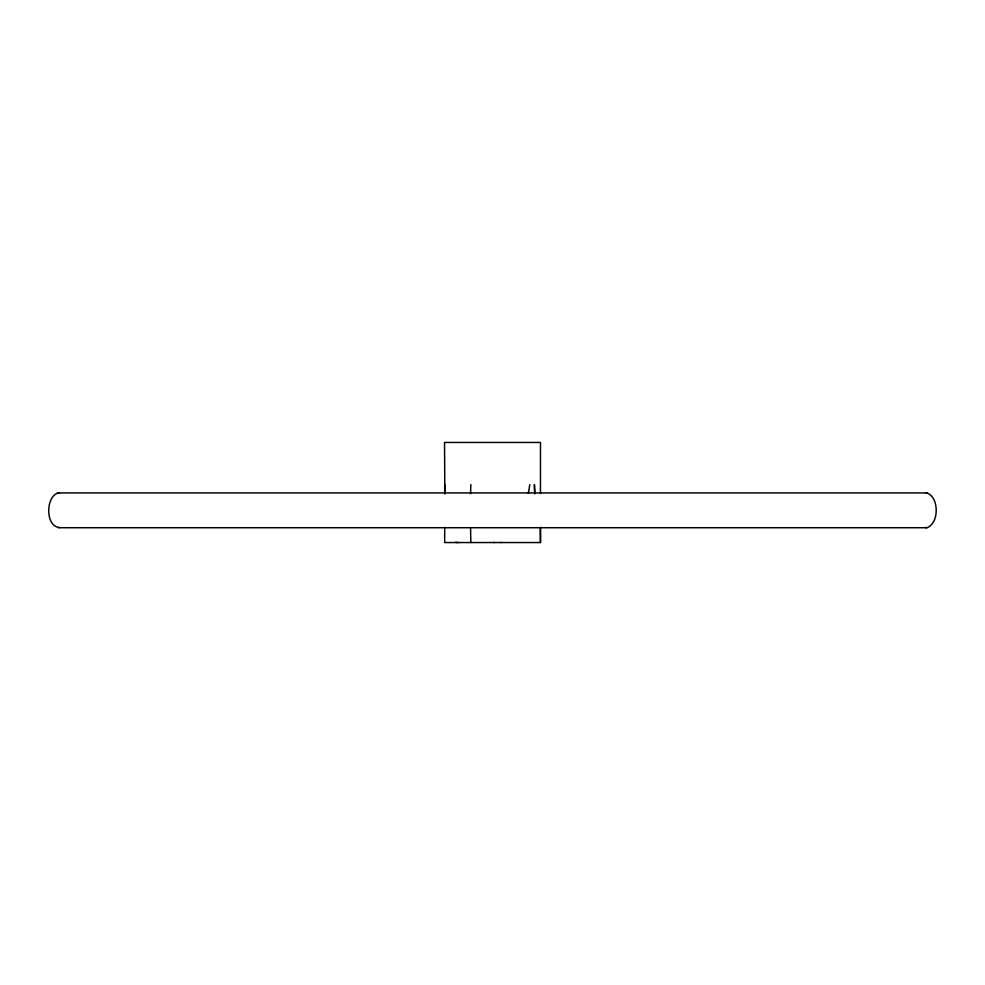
<?xml version="1.0" encoding="UTF-8"?>
<svg xmlns="http://www.w3.org/2000/svg" width="985" height="985" viewBox="0 0 985 985"><rect width="100%" height="100%" fill="white"/><g stroke="black" fill="none" stroke-linecap="round" stroke-linejoin="round"><path stroke-width="1.48" d="M470.559 493.694L470.879 484.595M528.366 493.226L529.807 484.595M455.353 542.279L458.431 542.55M501.562 542.341L500.749 542.55M59.531 527.455C45.31 526.741 45.458 496.736 58.066 492.931L926.934 492.931C939.321 497.351 939.308 523.367 926.934 527.726L58.066 527.726M926.171 493.042L926.934 492.931M540.469 527.246L540.469 542.55L444.691 542.55L444.691 527.307M926.934 527.726L925.469 527.455M58.066 492.931L58.829 493.042M493.99 542.341L494.532 542.55M534.744 493.694L534.412 484.595L534.732 493.707M470.535 527.615L470.879 542.55M540.469 493.522L540.469 442.45L444.531 442.45L444.851 493.694M540.383 527.677L540.469 542.55M444.691 484.595L444.691 493.756"/></g></svg>
